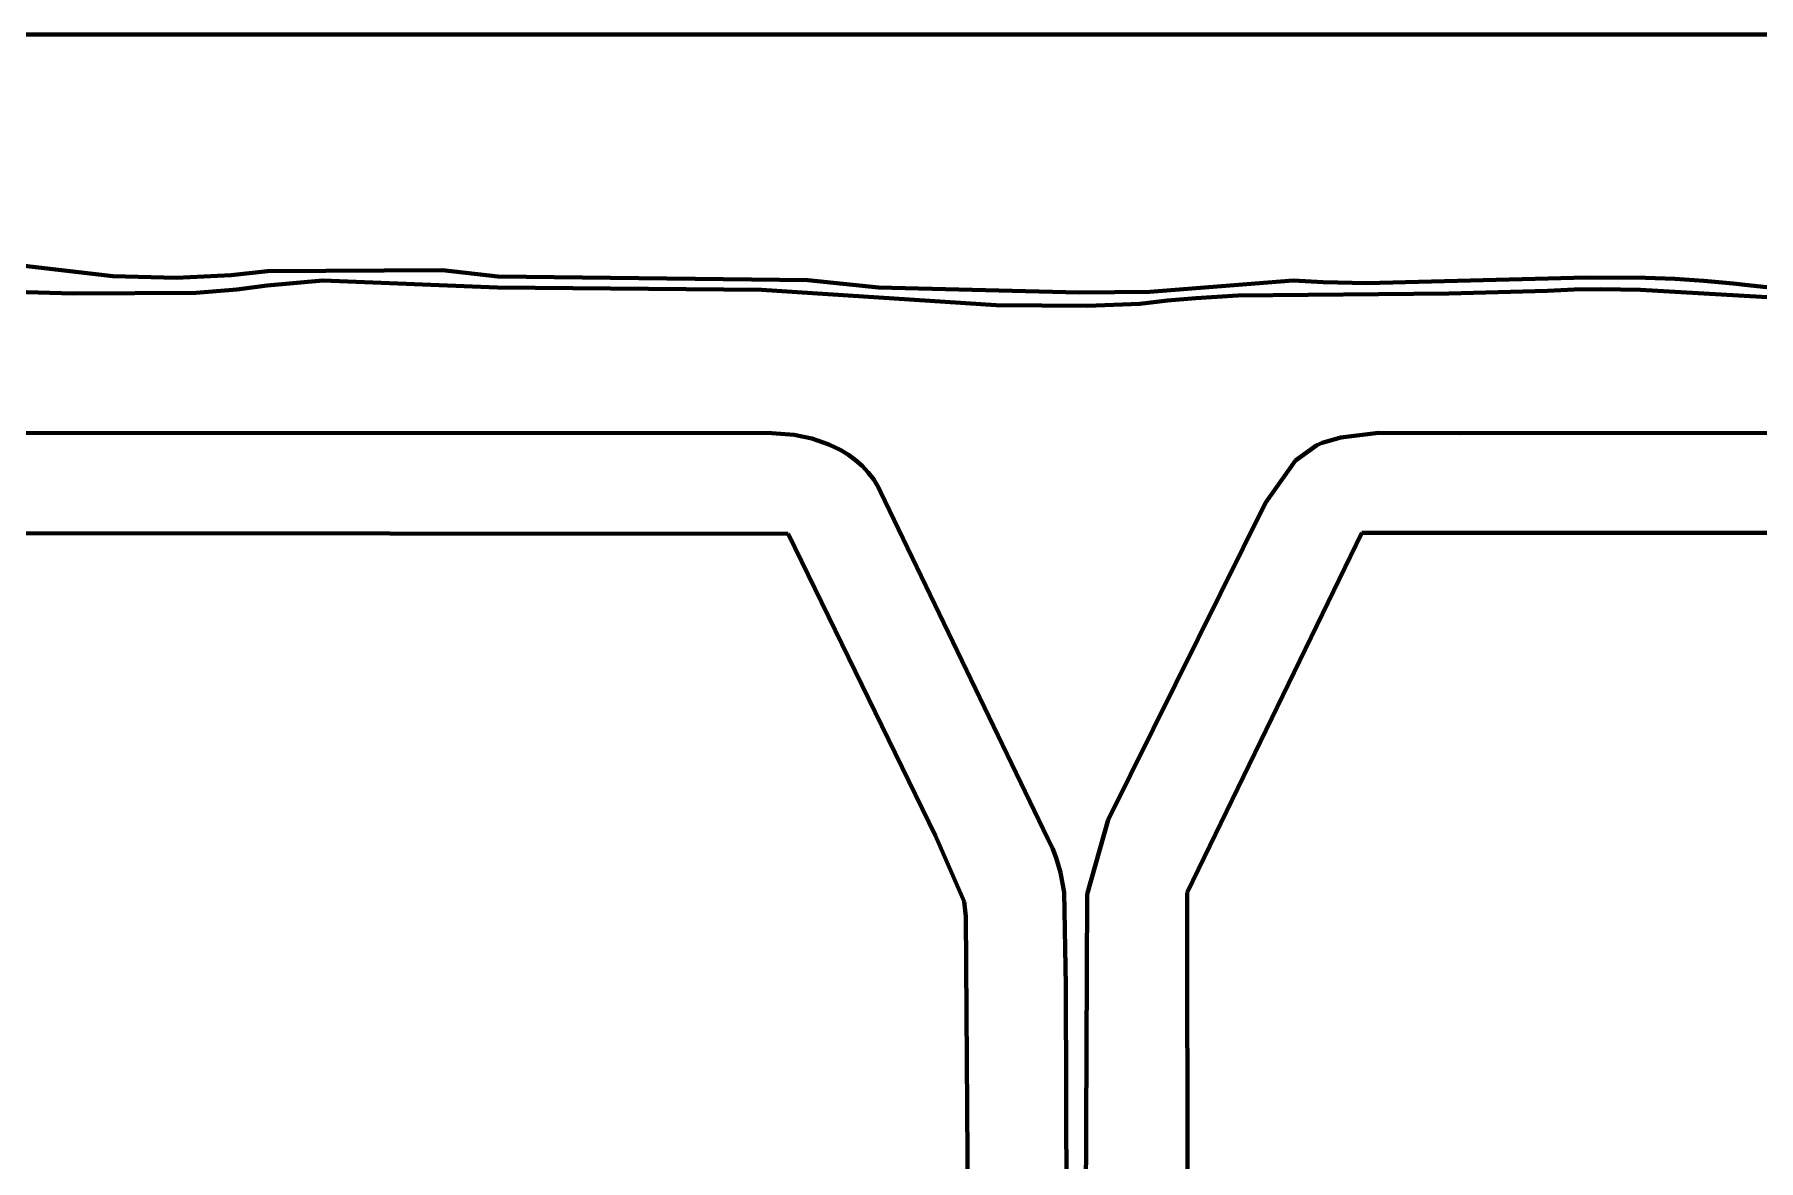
# Model space of a CAD drawing. Header units: millimetres. Extents: x 0 to 10.2, y 0 to 7.
# Drawn here: x 1.662 to 3.749, y 5.663 to 7.028 of the extents above; entities that cross this region are included whole.
import ezdxf

# ---------------------------------------------------------------- set-up
doc = ezdxf.new("R2010")
doc.units = ezdxf.units.MM
doc.layers.add('color#030303ff', color=7, linetype='CONTINUOUS', lineweight=100)
doc.layers.add('color#ffffffff', color=7, linetype='CONTINUOUS', lineweight=100)

msp = doc.modelspace()

# ---------------------------------------------------------------- linework, layer by layer
at = {"layer": 'color#030303ff'}
for p, q in [((1.6248, 6.7504), (1.7563, 6.735)), ((1.7563, 6.735), (1.8335, 6.7329)), ((1.8335, 6.7329), (1.8997, 6.736)), ((1.8997, 6.736), (1.9436, 6.7408)), ((1.9434, 6.7235), (1.9065, 6.7186)), ((2.0106, 6.7295), (1.9434, 6.7235)), ((1.9436, 6.7408), (2.1557, 6.742)), ((2.2222, 6.721), (2.0106, 6.7295)), ((2.1557, 6.742), (2.2228, 6.7344)), ((2.2228, 6.7344), (2.5983, 6.7302)), ((2.5983, 6.7302), (2.6836, 6.7211)), ((3.0125, 6.7161), (3.1858, 6.7295)), ((3.1858, 6.7295), (3.2221, 6.7278)), ((3.2221, 6.7278), (3.2753, 6.7266)), ((3.2753, 6.7266), (3.5416, 6.7331)), ((3.5416, 6.7331), (3.6126, 6.7328)), ((3.6126, 6.7328), (3.648, 6.7315)), ((3.648, 6.7315), (3.6834, 6.7293)), ((3.6834, 6.7293), (3.7188, 6.7259)), ((3.7188, 6.7259), (3.7365, 6.7238)), ((3.7365, 6.7238), (3.7822, 6.7192)), ((1.7085, 6.7137), (1.5847, 6.7177)), ((1.8572, 6.7146), (1.7085, 6.7137)), ((1.9065, 6.7186), (1.8572, 6.7146)), ((2.5421, 6.7183), (2.2222, 6.721)), ((2.8261, 6.6998), (2.5421, 6.7183)), ((2.6836, 6.7211), (2.9267, 6.715)), ((2.9267, 6.715), (3.0125, 6.7161)), ((3.0339, 6.7054), (3, 6.7014)), ((3.0679, 6.7084), (3.0339, 6.7054)), ((3.1189, 6.7115), (3.0679, 6.7084)), ((3.3746, 6.7138), (3.1189, 6.7115)), ((3.494, 6.7171), (3.3746, 6.7138)), ((3.5262, 6.7187), (3.494, 6.7171)), ((3.5584, 6.7192), (3.5262, 6.7187)), ((3.6066, 6.7184), (3.5584, 6.7192)), ((3.8315, 6.7051), (3.6066, 6.7184)), ((2.9367, 6.6988), (2.8261, 6.6998)), ((3, 6.7014), (2.9367, 6.6988)), ((0.8612, 6.545), (2.5545, 6.5448)), ((2.5545, 6.5448), (2.5815, 6.5425)), ((2.5815, 6.5425), (2.6029, 6.538)), ((2.6029, 6.538), (2.6236, 6.531)), ((3.2211, 6.5331), (3.2435, 6.5392)), ((3.2435, 6.5392), (3.2893, 6.545)), ((3.2893, 6.545), (3.3879, 6.5448)), ((3.3879, 6.5448), (4.528, 6.5451)), ((2.6236, 6.531), (2.6382, 6.5239)), ((2.6382, 6.5239), (2.6474, 6.5183)), ((2.6474, 6.5183), (2.656, 6.512)), ((3.1889, 6.5117), (3.2147, 6.53)), ((3.2147, 6.53), (3.2211, 6.5331)), ((2.656, 6.512), (2.6641, 6.5049)), ((2.6641, 6.5049), (2.6714, 6.497)), ((2.6714, 6.497), (2.6779, 6.4883)), ((3.1522, 6.4601), (3.1889, 6.5117)), ((2.6779, 6.4883), (2.6837, 6.4788)), ((2.6837, 6.4788), (2.6862, 6.4737)), ((2.6862, 6.4737), (2.8888, 6.0532)), ((2.962, 6.0761), (3.1522, 6.4601)), ((2.5743, 6.4225), (0.7802, 6.424)), ((2.7529, 6.0567), (2.5743, 6.4225)), ((3.2691, 6.424), (3.0576, 5.9882)), ((4.5593, 6.4232), (3.2691, 6.424)), ((2.9365, 5.9861), (2.962, 6.0761)), ((2.7874, 5.9771), (2.7529, 6.0567)), ((2.8888, 6.0532), (2.8944, 6.0418)), ((2.8944, 6.0418), (2.899, 6.0301)), ((2.899, 6.0301), (2.9041, 6.0123)), ((2.9041, 6.0123), (2.9084, 5.9879)), ((2.7893, 5.959), (2.7874, 5.9771)), ((2.9084, 5.9879), (2.9105, 5.8754)), ((2.934, 5.4588), (2.9365, 5.9861)), ((3.0576, 5.9882), (3.058, 5.4022)), ((2.7941, 5.3607), (2.7893, 5.959)), ((2.9105, 5.8754), (2.9121, 5.4451))]:
    msp.add_line(p, q, dxfattribs=at)
at = {"layer": 'color#ffffffff'}
for p, q in [((0, 7.0278), (10.2222, 7.0278)), ((1.7563, 6.735), (1.6248, 6.7504)), ((1.8335, 6.7329), (1.7563, 6.735)), ((1.8997, 6.736), (1.8335, 6.7329)), ((1.9436, 6.7408), (1.8997, 6.736)), ((1.9065, 6.7186), (1.9434, 6.7235)), ((1.9434, 6.7235), (2.0106, 6.7295)), ((2.1557, 6.742), (1.9436, 6.7408)), ((2.0106, 6.7295), (2.2222, 6.721)), ((2.2228, 6.7344), (2.1557, 6.742)), ((2.5983, 6.7302), (2.2228, 6.7344)), ((2.6836, 6.7211), (2.5983, 6.7302)), ((3.1858, 6.7295), (3.0125, 6.7161)), ((3.2221, 6.7278), (3.1858, 6.7295)), ((3.2753, 6.7266), (3.2221, 6.7278)), ((3.5416, 6.7331), (3.2753, 6.7266)), ((3.6126, 6.7328), (3.5416, 6.7331)), ((3.648, 6.7315), (3.6126, 6.7328)), ((3.6834, 6.7293), (3.648, 6.7315)), ((3.7188, 6.7259), (3.6834, 6.7293)), ((3.7365, 6.7238), (3.7188, 6.7259)), ((3.7822, 6.7192), (3.7365, 6.7238)), ((1.5847, 6.7177), (1.7085, 6.7137)), ((1.7085, 6.7137), (1.8572, 6.7146)), ((1.8572, 6.7146), (1.9065, 6.7186)), ((2.2222, 6.721), (2.5421, 6.7183)), ((2.5421, 6.7183), (2.8261, 6.6998)), ((2.9267, 6.715), (2.6836, 6.7211)), ((3.0125, 6.7161), (2.9267, 6.715)), ((3, 6.7014), (3.0339, 6.7054)), ((3.0339, 6.7054), (3.0679, 6.7084)), ((3.0679, 6.7084), (3.1189, 6.7115)), ((3.1189, 6.7115), (3.3746, 6.7138)), ((3.3746, 6.7138), (3.494, 6.7171)), ((3.494, 6.7171), (3.5262, 6.7187)), ((3.5262, 6.7187), (3.5584, 6.7192)), ((3.5584, 6.7192), (3.6066, 6.7184)), ((3.6066, 6.7184), (3.8315, 6.7051)), ((2.8261, 6.6998), (2.9367, 6.6988)), ((2.9367, 6.6988), (3, 6.7014)), ((2.5545, 6.5448), (0.8612, 6.545)), ((2.5815, 6.5425), (2.5545, 6.5448)), ((2.6029, 6.538), (2.5815, 6.5425)), ((2.6236, 6.531), (2.6029, 6.538)), ((3.2435, 6.5392), (3.2211, 6.5331)), ((3.2893, 6.545), (3.2435, 6.5392)), ((3.3879, 6.5448), (3.2893, 6.545)), ((4.528, 6.5451), (3.3879, 6.5448)), ((2.6382, 6.5239), (2.6236, 6.531)), ((2.6474, 6.5183), (2.6382, 6.5239)), ((2.656, 6.512), (2.6474, 6.5183)), ((3.2147, 6.53), (3.1889, 6.5117)), ((3.2211, 6.5331), (3.2147, 6.53)), ((2.6641, 6.5049), (2.656, 6.512)), ((2.6714, 6.497), (2.6641, 6.5049)), ((2.6779, 6.4883), (2.6714, 6.497)), ((3.1889, 6.5117), (3.1522, 6.4601)), ((2.6837, 6.4788), (2.6779, 6.4883)), ((2.6862, 6.4737), (2.6837, 6.4788)), ((2.8888, 6.0532), (2.6862, 6.4737)), ((3.1522, 6.4601), (2.962, 6.0761)), ((0.7802, 6.424), (2.5743, 6.4225)), ((2.5743, 6.4225), (2.7529, 6.0567)), ((3.0576, 5.9882), (3.2691, 6.424)), ((3.2691, 6.424), (4.5593, 6.4232)), ((2.962, 6.0761), (2.9365, 5.9861)), ((2.7529, 6.0567), (2.7874, 5.9771)), ((2.8944, 6.0418), (2.8888, 6.0532)), ((2.899, 6.0301), (2.8944, 6.0418)), ((2.9041, 6.0123), (2.899, 6.0301)), ((2.9084, 5.9879), (2.9041, 6.0123)), ((2.7874, 5.9771), (2.7893, 5.959)), ((2.9105, 5.8754), (2.9084, 5.9879)), ((2.9365, 5.9861), (2.934, 5.4588)), ((3.058, 5.4022), (3.0576, 5.9882)), ((2.7893, 5.959), (2.7941, 5.3607)), ((2.9121, 5.4451), (2.9105, 5.8754))]:
    msp.add_line(p, q, dxfattribs=at)

doc.saveas('drawing.dxf')
